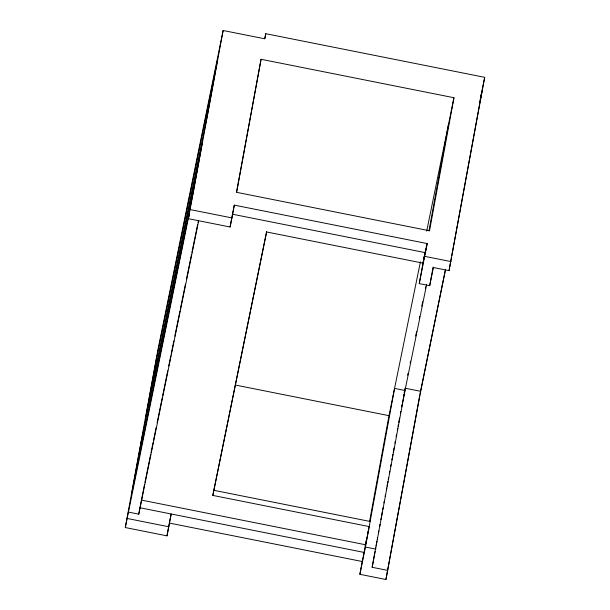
<?xml version="1.0" encoding="UTF-8"?>
<svg xmlns="http://www.w3.org/2000/svg" width="610" height="610" viewBox="0 0 610 610"><rect width="100%" height="100%" fill="white"/><g stroke="black" fill="none" stroke-linecap="round" stroke-linejoin="round"><path stroke-width="0.91" d="M445.582 269.353L420.671 391.307L385.939 579.5L359.877 574.307L362.226 561.513L169.344 523.067L171.196 513.986L166.995 535.862L125.294 527.551L158.165 348.44L223.123 30.5L264.824 38.811L265.762 33.695L484.706 77.333L449.044 270.642L433.405 267.523L429.692 285.693L419.261 283.612L424.301 256.154M125.294 527.551L189.565 212.295L188.391 218.693L230.1 227.004L234.301 205.128L427.183 243.565L419.261 283.612M156.267 359.831L145.935 416.119L207.179 116.342L217.511 60.054L156.267 359.831L158.12 360.197M188.391 218.693L223.123 30.5M128.321 512.072L138.752 514.146L144.562 484.248M166.995 535.862L169.176 523.982M230.1 227.004L234.301 205.128M236.512 192.043L261.065 59.284L453.947 97.722L429.524 230.778L236.649 192.333L261.065 59.284M362.226 561.513L369.202 526.582L212.814 495.411L266.623 231.51M369.561 521.542L388.989 415.669L420.42 261.82M359.877 574.307L365.443 547.056L394.556 388.417L404.987 390.491L372.153 567.3L387.792 570.419M428.944 230.854L448.38 124.974M425.795 250.092L426.108 248.392M372.153 567.3L375.066 551.432M375.409 549.572L375.752 547.704M376.095 545.836L376.95 541.169M377.293 539.301L377.636 537.441M378.497 532.774L378.833 530.906M379.694 526.239L380.038 524.371M380.892 519.705L381.235 517.844M381.578 515.976L382.432 511.31M382.775 509.441L383.118 507.573M383.972 502.914L384.315 501.046M385.177 496.38L385.512 494.512M386.374 489.845L386.717 487.977M387.06 486.117L387.914 481.45M388.257 479.582L388.6 477.714M389.454 473.047L389.798 471.187M390.652 466.52L390.995 464.652M391.856 459.986L392.192 458.118M392.535 456.25L392.878 454.389M393.221 452.521L394.083 447.854M394.937 443.188L395.28 441.32M396.134 436.653L396.477 434.793M397.331 430.126L397.674 428.258M398.017 426.39L398.361 424.522M398.704 422.661L399.558 417.995M400.419 413.328L400.762 411.46M401.616 406.801L401.952 404.941M403.492 396.569L403.835 394.708M404.178 392.848L405.032 388.189L420.671 391.307M429.692 285.693L433.115 267.027M385.939 579.5L419.749 395.28M449.044 270.642L451.438 257.58M451.781 255.712L481.915 91.538L479.818 101.778M144.944 482.388L150.647 454.458M151.028 452.597L153.125 442.357M153.506 440.489L156.168 427.457M157.121 422.806L162.252 397.667M162.634 395.806L167.765 370.666M168.718 366.015L170.815 355.775M171.189 353.914L173.858 340.876M174.803 336.224L179.942 311.085M180.324 309.224L185.455 284.085M186.408 279.433L191.54 254.294M191.921 252.433L197.632 224.503M198.014 222.642L198.387 220.782M138.752 514.146L198.662 220.889M264.809 38.354L265.762 33.695M212.814 495.411L266.631 231.975L423.02 263.146L425.437 251.335M426.695 231.098L453.947 97.722M365.131 545.996L366.801 537.814M367.723 533.277L368.097 531.455M423.958 258.03L425.262 251.671M426.184 247.126L426.558 245.311M427.183 243.565L425.322 252.654L232.44 214.209M407.693 375.158L408.075 373.297M410.164 363.057L410.545 361.196M415.677 336.057L416.63 331.405M419.291 318.367L419.672 316.506M421.769 306.266L422.715 301.614M425.383 288.576L425.765 286.715M401.647 406.847L402.013 405.025M402.387 403.21L426.664 284.374M419.939 394.342L445.277 270.337M480.329 98.774L481.282 94.115M481.656 92.255L484.706 77.333M190.251 209.604L231.952 217.915M424.834 256.36L450.897 261.56M235.246 385.024L388.989 415.669M213.752 490.295L370.14 521.466M141.329 500.07L365.489 544.753M365.443 547.056L375.867 549.13M139.919 507.749L364.079 552.431M127.147 518.462L168.856 526.781M141.2 441.914L131.844 492.88L193.088 193.103L202.444 142.138L141.2 441.914"/></g></svg>
